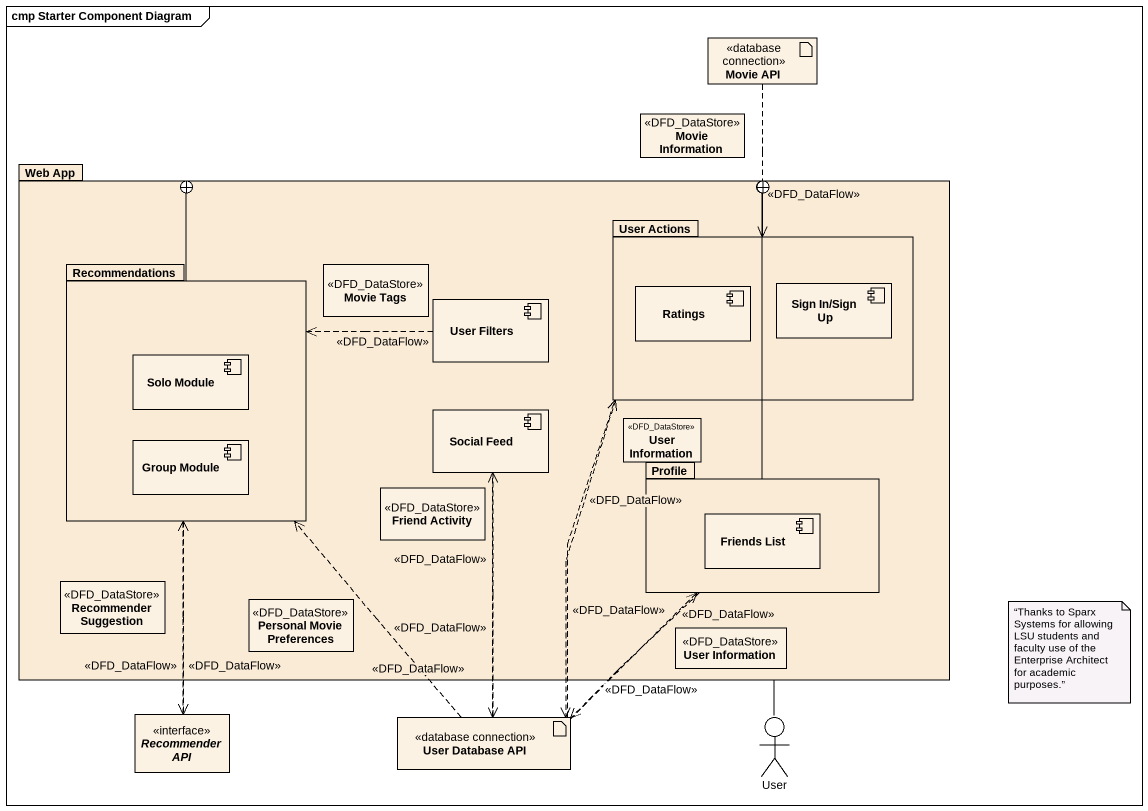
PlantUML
@startuml
mainframe cmp Starter Component Diagram
allowmixing
hide circle
hide empty members
artifact "Movie API" as Movie_API <<database connection>>
class "Movie Information" as Movie_Information <<DFD_DataStore>>
package "Web App" as Web_App #FAEBD7 {
  package "User Actions" as User_Actions #FAEBD7 {
    component Ratings
    component "Sign In/Sign Up" as Sign_In_Sign_Up
  }
  package Recommendations #FAEBD7 {
    component "Solo Module" as Solo_Module
    component "Group Module" as Group_Module
  }
  class "Movie Tags" as Movie_Tags <<DFD_DataStore>>
  component "User Filters" as User_Filters
  component "Social Feed" as Social_Feed
  class "User Information" as User_Information <<DFD_DataStore>>
  class "Friend Activity" as Friend_Activity <<DFD_DataStore>>
  package Profile #FAEBD7 {
    component "Friends List" as Friends_List
  }
  class "Recommender Suggestion" as Recommender_Suggestion <<DFD_DataStore>>
  class "Personal Movie Preferences" as Personal_Movie_Preferences <<DFD_DataStore>>
  class "User Information" as User_Information_2 <<DFD_DataStore>>
}
interface "Recommender API" as Recommender_API
artifact "User Database API" as User_Database_API <<database connection>>
actor User
Movie_API ..> User_Actions : <<DFD_DataFlow>>
User_Actions -left-+ Web_App
User_Actions ..> User_Database_API : <<DFD_DataFlow>>
Recommendations -right-+ Web_App
Recommendations ..> Recommender_API : <<DFD_DataFlow>>
User_Filters .left.> Recommendations : <<DFD_DataFlow>>
Social_Feed ..> User_Database_API : <<DFD_DataFlow>>
Profile -left-+ Web_App
Profile ..> User_Database_API : <<DFD_DataFlow>>
Recommender_API .up.> Recommendations : <<DFD_DataFlow>>
User_Database_API .up.> User_Actions : <<DFD_DataFlow>>
User_Database_API .up.> Recommendations : <<DFD_DataFlow>>
User_Database_API .up.> Social_Feed : <<DFD_DataFlow>>
User_Database_API .up.> Profile : <<DFD_DataFlow>>
User -up- Web_App
note as N1
  “Thanks to Sparx Systems for allowing LSU students and faculty use of the Enterprise Architect for academic purposes.”
end note
@enduml
